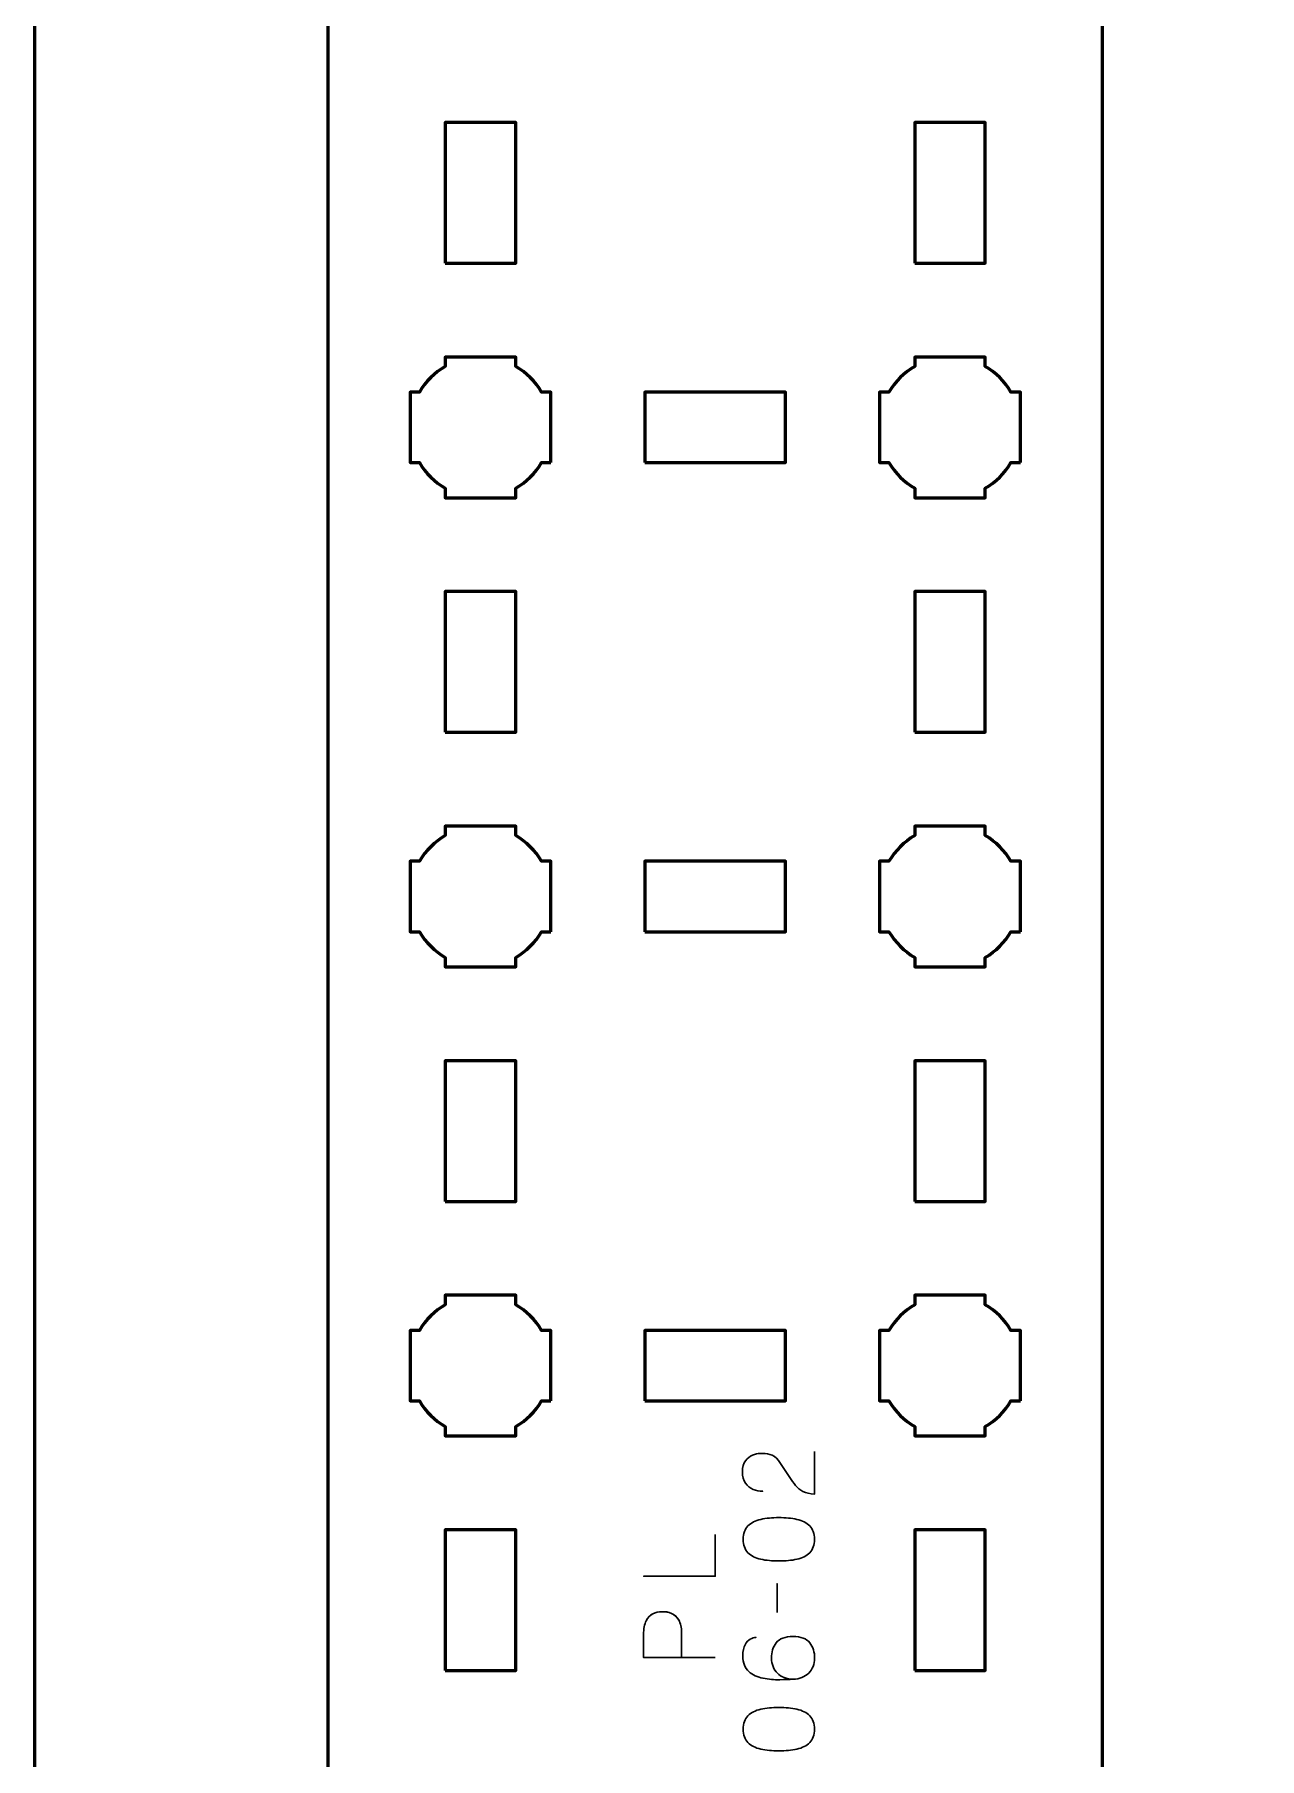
# Model space of a CAD drawing. Header units: centimetres. Extents: x -21 to 0, y -29.7 to 0.
# Drawn here: x -21 to -15.78, y -23.22 to -15.87 of the extents above; entities that cross this region are included whole.
import ezdxf

# ---------------------------------------------------------------- set-up
doc = ezdxf.new("R2010")
doc.units = ezdxf.units.CM
doc.header["$MEASUREMENT"] = 0
doc.layers.add('Layer 1', color=7, linetype='Continuous')

msp = doc.modelspace()

# ---------------------------------------------------------------- linework, layer by layer
at = {"layer": 'Layer 1', "color": 22, "lineweight": 53}
msp.add_open_spline([(-21.00003, -29.19995), (-21.00003, -29.19995), (-21.00003, -0.49992), (-21.00003, -0.49992), (-21.00003, -0.49992), (-21.00003, -0.22295), (-20.77694, 0.00004), (-20.49994, 0.00004), (-20.49994, 0.00004), (-20.49994, 0.00004), (-0.50008, 0.00004), (-0.50008, 0.00004), (-0.50008, 0.00004), (-0.22294, 0.00004), (0.00002, -0.22295), (0.00002, -0.49992), (0.00002, -0.49992), (0.00002, -0.49992), (0.00002, -29.19995), (0.00002, -29.19995), (0.00002, -29.19995), (0.00002, -29.47695), (-0.22294, -29.70004), (-0.50008, -29.70004), (-0.50008, -29.70004), (-0.50008, -29.70004), (-20.49994, -29.70004), (-20.49994, -29.70004), (-20.49994, -29.70004), (-20.77694, -29.70004), (-21.00003, -29.47695), (-21.00003, -29.19995)], degree=3, knots=[0, 0, 0, 0, 0.125, 0.125, 0.125, 0.125, 0.25, 0.25, 0.25, 0.25, 0.375, 0.375, 0.375, 0.375, 0.5, 0.5, 0.5, 0.5, 0.625, 0.625, 0.625, 0.625, 0.75, 0.75, 0.75, 0.75, 0.875, 0.875, 0.875, 0.875, 1, 1, 1, 1], dxfattribs=at)
at = {"layer": 'Layer 1', "color": 114, "lineweight": 53}
msp.add_open_spline([(-19.75004, -23.69984), (-19.75004, -23.69984), (-19.75004, -13.39989), (-19.75004, -13.39989), (-19.75004, -13.39989), (-19.75004, -13.12289), (-19.52694, -12.89993), (-19.24994, -12.89993), (-19.24994, -12.89993), (-19.24994, -12.89993), (-16.95002, -12.89993), (-16.95002, -12.89993), (-16.95002, -12.89993), (-16.67301, -12.89993), (-16.45006, -13.12289), (-16.45006, -13.39989), (-16.45006, -13.39989), (-16.45006, -13.39989), (-16.45006, -23.69984), (-16.45006, -23.69984), (-16.45006, -23.69984), (-16.45006, -23.97684), (-16.67301, -24.19994), (-16.95002, -24.19994), (-16.95002, -24.19994), (-16.95002, -24.19994), (-19.24994, -24.19994), (-19.24994, -24.19994), (-19.24994, -24.19994), (-19.52694, -24.19994), (-19.75004, -23.97684), (-19.75004, -23.69984)], degree=3, knots=[0, 0, 0, 0, 0.125, 0.125, 0.125, 0.125, 0.25, 0.25, 0.25, 0.25, 0.375, 0.375, 0.375, 0.375, 0.5, 0.5, 0.5, 0.5, 0.625, 0.625, 0.625, 0.625, 0.75, 0.75, 0.75, 0.75, 0.875, 0.875, 0.875, 0.875, 1, 1, 1, 1], dxfattribs=at)
at = {"layer": 'Layer 1', "lineweight": 53}
for points, knots in [([(-19.24994, -16.8499), (-19.24994, -16.8499), (-19.24994, -16.2499), (-19.24994, -16.2499), (-19.24994, -16.2499), (-19.24994, -16.2499), (-18.94994, -16.2499), (-18.94994, -16.2499), (-18.94994, -16.2499), (-18.94994, -16.2499), (-18.94994, -16.8499), (-18.94994, -16.8499), (-18.94994, -16.8499), (-18.94994, -16.8499), (-19.24994, -16.8499), (-19.24994, -16.8499)], [0, 0, 0, 0, 0.25, 0.25, 0.25, 0.25, 0.5, 0.5, 0.5, 0.5, 0.75, 0.75, 0.75, 0.75, 1, 1, 1, 1]), ([(-17.25002, -16.8499), (-17.25002, -16.8499), (-17.25002, -16.2499), (-17.25002, -16.2499), (-17.25002, -16.2499), (-17.25002, -16.2499), (-16.95002, -16.2499), (-16.95002, -16.2499), (-16.95002, -16.2499), (-16.95002, -16.2499), (-16.95002, -16.8499), (-16.95002, -16.8499), (-16.95002, -16.8499), (-16.95002, -16.8499), (-17.25002, -16.8499), (-17.25002, -16.8499)], [0, 0, 0, 0, 0.25, 0.25, 0.25, 0.25, 0.5, 0.5, 0.5, 0.5, 0.75, 0.75, 0.75, 0.75, 1, 1, 1, 1]), ([(-18.80001, -17.69989), (-18.80001, -17.69989), (-18.84012, -17.69989), (-18.84012, -17.69989), (-18.84012, -17.69989), (-18.86644, -17.7455), (-18.90446, -17.78339), (-18.94994, -17.80971), (-18.94994, -17.80971), (-18.94994, -17.80971), (-18.94994, -17.84996), (-18.94994, -17.84996), (-18.94994, -17.84996), (-18.94994, -17.84996), (-19.10001, -17.84996), (-19.10001, -17.84996), (-19.10001, -17.84996), (-19.10001, -17.84996), (-19.24994, -17.84996), (-19.24994, -17.84996), (-19.24994, -17.84996), (-19.24994, -17.84996), (-19.24994, -17.80971), (-19.24994, -17.80971), (-19.24994, -17.80971), (-19.29555, -17.78339), (-19.33348, -17.7455), (-19.3598, -17.69989), (-19.3598, -17.69989), (-19.3598, -17.69989), (-19.40001, -17.69989), (-19.40001, -17.69989), (-19.40001, -17.69989), (-19.40001, -17.69989), (-19.40001, -17.54996), (-19.40001, -17.54996), (-19.40001, -17.54996), (-19.40001, -17.54996), (-19.40001, -17.39988), (-19.40001, -17.39988), (-19.40001, -17.39988), (-19.40001, -17.39988), (-19.3598, -17.39988), (-19.3598, -17.39988), (-19.3598, -17.39988), (-19.33348, -17.35441), (-19.29555, -17.31638), (-19.24994, -17.29006), (-19.24994, -17.29006), (-19.24994, -17.29006), (-19.24994, -17.24995), (-19.24994, -17.24995), (-19.24994, -17.24995), (-19.24994, -17.24995), (-19.10001, -17.24995), (-19.10001, -17.24995), (-19.10001, -17.24995), (-19.10001, -17.24995), (-18.94994, -17.24995), (-18.94994, -17.24995), (-18.94994, -17.24995), (-18.94994, -17.24995), (-18.94994, -17.29006), (-18.94994, -17.29006), (-18.94994, -17.29006), (-18.90446, -17.31638), (-18.86644, -17.35441), (-18.84012, -17.39988), (-18.84012, -17.39988), (-18.84012, -17.39988), (-18.80001, -17.39988), (-18.80001, -17.39988), (-18.80001, -17.39988), (-18.80001, -17.39988), (-18.80001, -17.54996), (-18.80001, -17.54996), (-18.80001, -17.54996), (-18.80001, -17.54996), (-18.80001, -17.69989), (-18.80001, -17.69989)], [0, 0, 0, 0, 0.05, 0.05, 0.05, 0.05, 0.1, 0.1, 0.1, 0.1, 0.15, 0.15, 0.15, 0.15, 0.2, 0.2, 0.2, 0.2, 0.25, 0.25, 0.25, 0.25, 0.3, 0.3, 0.3, 0.3, 0.35, 0.35, 0.35, 0.35, 0.4, 0.4, 0.4, 0.4, 0.45, 0.45, 0.45, 0.45, 0.5, 0.5, 0.5, 0.5, 0.55, 0.55, 0.55, 0.55, 0.6, 0.6, 0.6, 0.6, 0.65, 0.65, 0.65, 0.65, 0.7, 0.7, 0.7, 0.7, 0.75, 0.75, 0.75, 0.75, 0.8, 0.8, 0.8, 0.8, 0.85, 0.85, 0.85, 0.85, 0.9, 0.9, 0.9, 0.9, 0.95, 0.95, 0.95, 0.95, 1, 1, 1, 1]), ([(-16.79994, -17.69989), (-16.79994, -17.69989), (-16.8402, -17.69989), (-16.8402, -17.69989), (-16.8402, -17.69989), (-16.86651, -17.7455), (-16.90454, -17.78339), (-16.95002, -17.80971), (-16.95002, -17.80971), (-16.95002, -17.80971), (-16.95002, -17.84996), (-16.95002, -17.84996), (-16.95002, -17.84996), (-16.95002, -17.84996), (-17.09995, -17.84996), (-17.09995, -17.84996), (-17.09995, -17.84996), (-17.09995, -17.84996), (-17.25002, -17.84996), (-17.25002, -17.84996), (-17.25002, -17.84996), (-17.25002, -17.84996), (-17.25002, -17.80971), (-17.25002, -17.80971), (-17.25002, -17.80971), (-17.29549, -17.78339), (-17.33352, -17.7455), (-17.35984, -17.69989), (-17.35984, -17.69989), (-17.35984, -17.69989), (-17.39995, -17.69989), (-17.39995, -17.69989), (-17.39995, -17.69989), (-17.39995, -17.69989), (-17.39995, -17.54996), (-17.39995, -17.54996), (-17.39995, -17.54996), (-17.39995, -17.54996), (-17.39995, -17.39988), (-17.39995, -17.39988), (-17.39995, -17.39988), (-17.39995, -17.39988), (-17.35984, -17.39988), (-17.35984, -17.39988), (-17.35984, -17.39988), (-17.33352, -17.35441), (-17.29549, -17.31638), (-17.25002, -17.29006), (-17.25002, -17.29006), (-17.25002, -17.29006), (-17.25002, -17.24995), (-17.25002, -17.24995), (-17.25002, -17.24995), (-17.25002, -17.24995), (-17.09995, -17.24995), (-17.09995, -17.24995), (-17.09995, -17.24995), (-17.09995, -17.24995), (-16.95002, -17.24995), (-16.95002, -17.24995), (-16.95002, -17.24995), (-16.95002, -17.24995), (-16.95002, -17.29006), (-16.95002, -17.29006), (-16.95002, -17.29006), (-16.90454, -17.31638), (-16.86651, -17.35441), (-16.8402, -17.39988), (-16.8402, -17.39988), (-16.8402, -17.39988), (-16.79994, -17.39988), (-16.79994, -17.39988), (-16.79994, -17.39988), (-16.79994, -17.39988), (-16.79994, -17.54996), (-16.79994, -17.54996), (-16.79994, -17.54996), (-16.79994, -17.54996), (-16.79994, -17.69989), (-16.79994, -17.69989)], [0, 0, 0, 0, 0.05, 0.05, 0.05, 0.05, 0.1, 0.1, 0.1, 0.1, 0.15, 0.15, 0.15, 0.15, 0.2, 0.2, 0.2, 0.2, 0.25, 0.25, 0.25, 0.25, 0.3, 0.3, 0.3, 0.3, 0.35, 0.35, 0.35, 0.35, 0.4, 0.4, 0.4, 0.4, 0.45, 0.45, 0.45, 0.45, 0.5, 0.5, 0.5, 0.5, 0.55, 0.55, 0.55, 0.55, 0.6, 0.6, 0.6, 0.6, 0.65, 0.65, 0.65, 0.65, 0.7, 0.7, 0.7, 0.7, 0.75, 0.75, 0.75, 0.75, 0.8, 0.8, 0.8, 0.8, 0.85, 0.85, 0.85, 0.85, 0.9, 0.9, 0.9, 0.9, 0.95, 0.95, 0.95, 0.95, 1, 1, 1, 1]), ([(-18.39999, -17.69989), (-18.39999, -17.69989), (-18.39999, -17.39988), (-18.39999, -17.39988), (-18.39999, -17.39988), (-18.39999, -17.39988), (-17.8, -17.39988), (-17.8, -17.39988), (-17.8, -17.39988), (-17.8, -17.39988), (-17.8, -17.69989), (-17.8, -17.69989), (-17.8, -17.69989), (-17.8, -17.69989), (-18.39999, -17.69989), (-18.39999, -17.69989)], [0, 0, 0, 0, 0.25, 0.25, 0.25, 0.25, 0.5, 0.5, 0.5, 0.5, 0.75, 0.75, 0.75, 0.75, 1, 1, 1, 1]), ([(-19.24994, -18.84987), (-19.24994, -18.84987), (-19.24994, -18.24987), (-19.24994, -18.24987), (-19.24994, -18.24987), (-19.24994, -18.24987), (-18.94994, -18.24987), (-18.94994, -18.24987), (-18.94994, -18.24987), (-18.94994, -18.24987), (-18.94994, -18.84987), (-18.94994, -18.84987), (-18.94994, -18.84987), (-18.94994, -18.84987), (-19.24994, -18.84987), (-19.24994, -18.84987)], [0, 0, 0, 0, 0.25, 0.25, 0.25, 0.25, 0.5, 0.5, 0.5, 0.5, 0.75, 0.75, 0.75, 0.75, 1, 1, 1, 1]), ([(-17.25002, -18.84987), (-17.25002, -18.84987), (-17.25002, -18.24987), (-17.25002, -18.24987), (-17.25002, -18.24987), (-17.25002, -18.24987), (-16.95002, -18.24987), (-16.95002, -18.24987), (-16.95002, -18.24987), (-16.95002, -18.24987), (-16.95002, -18.84987), (-16.95002, -18.84987), (-16.95002, -18.84987), (-16.95002, -18.84987), (-17.25002, -18.84987), (-17.25002, -18.84987)], [0, 0, 0, 0, 0.25, 0.25, 0.25, 0.25, 0.5, 0.5, 0.5, 0.5, 0.75, 0.75, 0.75, 0.75, 1, 1, 1, 1]), ([(-18.80001, -19.69999), (-18.80001, -19.69999), (-18.84012, -19.69999), (-18.84012, -19.69999), (-18.84012, -19.69999), (-18.86644, -19.74546), (-18.90446, -19.78335), (-18.94994, -19.80981), (-18.94994, -19.80981), (-18.94994, -19.80981), (-18.94994, -19.84992), (-18.94994, -19.84992), (-18.94994, -19.84992), (-18.94994, -19.84992), (-19.10001, -19.84992), (-19.10001, -19.84992), (-19.10001, -19.84992), (-19.10001, -19.84992), (-19.24994, -19.84992), (-19.24994, -19.84992), (-19.24994, -19.84992), (-19.24994, -19.84992), (-19.24994, -19.80981), (-19.24994, -19.80981), (-19.24994, -19.80981), (-19.29555, -19.78335), (-19.33348, -19.74546), (-19.3598, -19.69999), (-19.3598, -19.69999), (-19.3598, -19.69999), (-19.40001, -19.69999), (-19.40001, -19.69999), (-19.40001, -19.69999), (-19.40001, -19.69999), (-19.40001, -19.54991), (-19.40001, -19.54991), (-19.40001, -19.54991), (-19.40001, -19.54991), (-19.40001, -19.39998), (-19.40001, -19.39998), (-19.40001, -19.39998), (-19.40001, -19.39998), (-19.3598, -19.39998), (-19.3598, -19.39998), (-19.3598, -19.39998), (-19.33348, -19.35437), (-19.29555, -19.31645), (-19.24994, -19.29013), (-19.24994, -19.29013), (-19.24994, -19.29013), (-19.24994, -19.24992), (-19.24994, -19.24992), (-19.24994, -19.24992), (-19.24994, -19.24992), (-19.10001, -19.24992), (-19.10001, -19.24992), (-19.10001, -19.24992), (-19.10001, -19.24992), (-18.94994, -19.24992), (-18.94994, -19.24992), (-18.94994, -19.24992), (-18.94994, -19.24992), (-18.94994, -19.29013), (-18.94994, -19.29013), (-18.94994, -19.29013), (-18.90446, -19.31645), (-18.86644, -19.35437), (-18.84012, -19.39998), (-18.84012, -19.39998), (-18.84012, -19.39998), (-18.80001, -19.39998), (-18.80001, -19.39998), (-18.80001, -19.39998), (-18.80001, -19.39998), (-18.80001, -19.54991), (-18.80001, -19.54991), (-18.80001, -19.54991), (-18.80001, -19.54991), (-18.80001, -19.69999), (-18.80001, -19.69999)], [0, 0, 0, 0, 0.05, 0.05, 0.05, 0.05, 0.1, 0.1, 0.1, 0.1, 0.15, 0.15, 0.15, 0.15, 0.2, 0.2, 0.2, 0.2, 0.25, 0.25, 0.25, 0.25, 0.3, 0.3, 0.3, 0.3, 0.35, 0.35, 0.35, 0.35, 0.4, 0.4, 0.4, 0.4, 0.45, 0.45, 0.45, 0.45, 0.5, 0.5, 0.5, 0.5, 0.55, 0.55, 0.55, 0.55, 0.6, 0.6, 0.6, 0.6, 0.65, 0.65, 0.65, 0.65, 0.7, 0.7, 0.7, 0.7, 0.75, 0.75, 0.75, 0.75, 0.8, 0.8, 0.8, 0.8, 0.85, 0.85, 0.85, 0.85, 0.9, 0.9, 0.9, 0.9, 0.95, 0.95, 0.95, 0.95, 1, 1, 1, 1]), ([(-16.79994, -19.69999), (-16.79994, -19.69999), (-16.8402, -19.69999), (-16.8402, -19.69999), (-16.8402, -19.69999), (-16.86651, -19.74546), (-16.90454, -19.78335), (-16.95002, -19.80981), (-16.95002, -19.80981), (-16.95002, -19.80981), (-16.95002, -19.84992), (-16.95002, -19.84992), (-16.95002, -19.84992), (-16.95002, -19.84992), (-17.09995, -19.84992), (-17.09995, -19.84992), (-17.09995, -19.84992), (-17.09995, -19.84992), (-17.25002, -19.84992), (-17.25002, -19.84992), (-17.25002, -19.84992), (-17.25002, -19.84992), (-17.25002, -19.80981), (-17.25002, -19.80981), (-17.25002, -19.80981), (-17.29549, -19.78335), (-17.33352, -19.74546), (-17.35984, -19.69999), (-17.35984, -19.69999), (-17.35984, -19.69999), (-17.39995, -19.69999), (-17.39995, -19.69999), (-17.39995, -19.69999), (-17.39995, -19.69999), (-17.39995, -19.54991), (-17.39995, -19.54991), (-17.39995, -19.54991), (-17.39995, -19.54991), (-17.39995, -19.39998), (-17.39995, -19.39998), (-17.39995, -19.39998), (-17.39995, -19.39998), (-17.35984, -19.39998), (-17.35984, -19.39998), (-17.35984, -19.39998), (-17.33352, -19.35437), (-17.29549, -19.31645), (-17.25002, -19.29013), (-17.25002, -19.29013), (-17.25002, -19.29013), (-17.25002, -19.24992), (-17.25002, -19.24992), (-17.25002, -19.24992), (-17.25002, -19.24992), (-17.09995, -19.24992), (-17.09995, -19.24992), (-17.09995, -19.24992), (-17.09995, -19.24992), (-16.95002, -19.24992), (-16.95002, -19.24992), (-16.95002, -19.24992), (-16.95002, -19.24992), (-16.95002, -19.29013), (-16.95002, -19.29013), (-16.95002, -19.29013), (-16.90454, -19.31645), (-16.86651, -19.35437), (-16.8402, -19.39998), (-16.8402, -19.39998), (-16.8402, -19.39998), (-16.79994, -19.39998), (-16.79994, -19.39998), (-16.79994, -19.39998), (-16.79994, -19.39998), (-16.79994, -19.54991), (-16.79994, -19.54991), (-16.79994, -19.54991), (-16.79994, -19.54991), (-16.79994, -19.69999), (-16.79994, -19.69999)], [0, 0, 0, 0, 0.05, 0.05, 0.05, 0.05, 0.1, 0.1, 0.1, 0.1, 0.15, 0.15, 0.15, 0.15, 0.2, 0.2, 0.2, 0.2, 0.25, 0.25, 0.25, 0.25, 0.3, 0.3, 0.3, 0.3, 0.35, 0.35, 0.35, 0.35, 0.4, 0.4, 0.4, 0.4, 0.45, 0.45, 0.45, 0.45, 0.5, 0.5, 0.5, 0.5, 0.55, 0.55, 0.55, 0.55, 0.6, 0.6, 0.6, 0.6, 0.65, 0.65, 0.65, 0.65, 0.7, 0.7, 0.7, 0.7, 0.75, 0.75, 0.75, 0.75, 0.8, 0.8, 0.8, 0.8, 0.85, 0.85, 0.85, 0.85, 0.9, 0.9, 0.9, 0.9, 0.95, 0.95, 0.95, 0.95, 1, 1, 1, 1]), ([(-18.39999, -19.69999), (-18.39999, -19.69999), (-18.39999, -19.39998), (-18.39999, -19.39998), (-18.39999, -19.39998), (-18.39999, -19.39998), (-17.8, -19.39998), (-17.8, -19.39998), (-17.8, -19.39998), (-17.8, -19.39998), (-17.8, -19.69999), (-17.8, -19.69999), (-17.8, -19.69999), (-17.8, -19.69999), (-18.39999, -19.69999), (-18.39999, -19.69999)], [0, 0, 0, 0, 0.25, 0.25, 0.25, 0.25, 0.5, 0.5, 0.5, 0.5, 0.75, 0.75, 0.75, 0.75, 1, 1, 1, 1]), ([(-19.24994, -20.84994), (-19.24994, -20.84994), (-19.24994, -20.24993), (-19.24994, -20.24993), (-19.24994, -20.24993), (-19.24994, -20.24993), (-18.94994, -20.24993), (-18.94994, -20.24993), (-18.94994, -20.24993), (-18.94994, -20.24993), (-18.94994, -20.84994), (-18.94994, -20.84994), (-18.94994, -20.84994), (-18.94994, -20.84994), (-19.24994, -20.84994), (-19.24994, -20.84994)], [0, 0, 0, 0, 0.25, 0.25, 0.25, 0.25, 0.5, 0.5, 0.5, 0.5, 0.75, 0.75, 0.75, 0.75, 1, 1, 1, 1]), ([(-17.25002, -20.84994), (-17.25002, -20.84994), (-17.25002, -20.24993), (-17.25002, -20.24993), (-17.25002, -20.24993), (-17.25002, -20.24993), (-16.95002, -20.24993), (-16.95002, -20.24993), (-16.95002, -20.24993), (-16.95002, -20.24993), (-16.95002, -20.84994), (-16.95002, -20.84994), (-16.95002, -20.84994), (-16.95002, -20.84994), (-17.25002, -20.84994), (-17.25002, -20.84994)], [0, 0, 0, 0, 0.25, 0.25, 0.25, 0.25, 0.5, 0.5, 0.5, 0.5, 0.75, 0.75, 0.75, 0.75, 1, 1, 1, 1]), ([(-18.80001, -21.69992), (-18.80001, -21.69992), (-18.84012, -21.69992), (-18.84012, -21.69992), (-18.84012, -21.69992), (-18.86644, -21.74539), (-18.90446, -21.78342), (-18.94994, -21.80974), (-18.94994, -21.80974), (-18.94994, -21.80974), (-18.94994, -21.84985), (-18.94994, -21.84985), (-18.94994, -21.84985), (-18.94994, -21.84985), (-19.10001, -21.84985), (-19.10001, -21.84985), (-19.10001, -21.84985), (-19.10001, -21.84985), (-19.24994, -21.84985), (-19.24994, -21.84985), (-19.24994, -21.84985), (-19.24994, -21.84985), (-19.24994, -21.80974), (-19.24994, -21.80974), (-19.24994, -21.80974), (-19.29555, -21.78342), (-19.33348, -21.74539), (-19.3598, -21.69992), (-19.3598, -21.69992), (-19.3598, -21.69992), (-19.40001, -21.69992), (-19.40001, -21.69992), (-19.40001, -21.69992), (-19.40001, -21.69992), (-19.40001, -21.54985), (-19.40001, -21.54985), (-19.40001, -21.54985), (-19.40001, -21.54985), (-19.40001, -21.39992), (-19.40001, -21.39992), (-19.40001, -21.39992), (-19.40001, -21.39992), (-19.3598, -21.39992), (-19.3598, -21.39992), (-19.3598, -21.39992), (-19.33348, -21.35444), (-19.29555, -21.31641), (-19.24994, -21.2901), (-19.24994, -21.2901), (-19.24994, -21.2901), (-19.24994, -21.24984), (-19.24994, -21.24984), (-19.24994, -21.24984), (-19.24994, -21.24984), (-19.10001, -21.24984), (-19.10001, -21.24984), (-19.10001, -21.24984), (-19.10001, -21.24984), (-18.94994, -21.24984), (-18.94994, -21.24984), (-18.94994, -21.24984), (-18.94994, -21.24984), (-18.94994, -21.2901), (-18.94994, -21.2901), (-18.94994, -21.2901), (-18.90446, -21.31641), (-18.86644, -21.35444), (-18.84012, -21.39992), (-18.84012, -21.39992), (-18.84012, -21.39992), (-18.80001, -21.39992), (-18.80001, -21.39992), (-18.80001, -21.39992), (-18.80001, -21.39992), (-18.80001, -21.54985), (-18.80001, -21.54985), (-18.80001, -21.54985), (-18.80001, -21.54985), (-18.80001, -21.69992), (-18.80001, -21.69992)], [0, 0, 0, 0, 0.05, 0.05, 0.05, 0.05, 0.1, 0.1, 0.1, 0.1, 0.15, 0.15, 0.15, 0.15, 0.2, 0.2, 0.2, 0.2, 0.25, 0.25, 0.25, 0.25, 0.3, 0.3, 0.3, 0.3, 0.35, 0.35, 0.35, 0.35, 0.4, 0.4, 0.4, 0.4, 0.45, 0.45, 0.45, 0.45, 0.5, 0.5, 0.5, 0.5, 0.55, 0.55, 0.55, 0.55, 0.6, 0.6, 0.6, 0.6, 0.65, 0.65, 0.65, 0.65, 0.7, 0.7, 0.7, 0.7, 0.75, 0.75, 0.75, 0.75, 0.8, 0.8, 0.8, 0.8, 0.85, 0.85, 0.85, 0.85, 0.9, 0.9, 0.9, 0.9, 0.95, 0.95, 0.95, 0.95, 1, 1, 1, 1]), ([(-16.79994, -21.69992), (-16.79994, -21.69992), (-16.8402, -21.69992), (-16.8402, -21.69992), (-16.8402, -21.69992), (-16.86651, -21.74539), (-16.90454, -21.78342), (-16.95002, -21.80974), (-16.95002, -21.80974), (-16.95002, -21.80974), (-16.95002, -21.84985), (-16.95002, -21.84985), (-16.95002, -21.84985), (-16.95002, -21.84985), (-17.09995, -21.84985), (-17.09995, -21.84985), (-17.09995, -21.84985), (-17.09995, -21.84985), (-17.25002, -21.84985), (-17.25002, -21.84985), (-17.25002, -21.84985), (-17.25002, -21.84985), (-17.25002, -21.80974), (-17.25002, -21.80974), (-17.25002, -21.80974), (-17.29549, -21.78342), (-17.33352, -21.74539), (-17.35984, -21.69992), (-17.35984, -21.69992), (-17.35984, -21.69992), (-17.39995, -21.69992), (-17.39995, -21.69992), (-17.39995, -21.69992), (-17.39995, -21.69992), (-17.39995, -21.54985), (-17.39995, -21.54985), (-17.39995, -21.54985), (-17.39995, -21.54985), (-17.39995, -21.39992), (-17.39995, -21.39992), (-17.39995, -21.39992), (-17.39995, -21.39992), (-17.35984, -21.39992), (-17.35984, -21.39992), (-17.35984, -21.39992), (-17.33352, -21.35444), (-17.29549, -21.31641), (-17.25002, -21.2901), (-17.25002, -21.2901), (-17.25002, -21.2901), (-17.25002, -21.24984), (-17.25002, -21.24984), (-17.25002, -21.24984), (-17.25002, -21.24984), (-17.09995, -21.24984), (-17.09995, -21.24984), (-17.09995, -21.24984), (-17.09995, -21.24984), (-16.95002, -21.24984), (-16.95002, -21.24984), (-16.95002, -21.24984), (-16.95002, -21.24984), (-16.95002, -21.2901), (-16.95002, -21.2901), (-16.95002, -21.2901), (-16.90454, -21.31641), (-16.86651, -21.35444), (-16.8402, -21.39992), (-16.8402, -21.39992), (-16.8402, -21.39992), (-16.79994, -21.39992), (-16.79994, -21.39992), (-16.79994, -21.39992), (-16.79994, -21.39992), (-16.79994, -21.54985), (-16.79994, -21.54985), (-16.79994, -21.54985), (-16.79994, -21.54985), (-16.79994, -21.69992), (-16.79994, -21.69992)], [0, 0, 0, 0, 0.05, 0.05, 0.05, 0.05, 0.1, 0.1, 0.1, 0.1, 0.15, 0.15, 0.15, 0.15, 0.2, 0.2, 0.2, 0.2, 0.25, 0.25, 0.25, 0.25, 0.3, 0.3, 0.3, 0.3, 0.35, 0.35, 0.35, 0.35, 0.4, 0.4, 0.4, 0.4, 0.45, 0.45, 0.45, 0.45, 0.5, 0.5, 0.5, 0.5, 0.55, 0.55, 0.55, 0.55, 0.6, 0.6, 0.6, 0.6, 0.65, 0.65, 0.65, 0.65, 0.7, 0.7, 0.7, 0.7, 0.75, 0.75, 0.75, 0.75, 0.8, 0.8, 0.8, 0.8, 0.85, 0.85, 0.85, 0.85, 0.9, 0.9, 0.9, 0.9, 0.95, 0.95, 0.95, 0.95, 1, 1, 1, 1]), ([(-18.39999, -21.69992), (-18.39999, -21.69992), (-18.39999, -21.39992), (-18.39999, -21.39992), (-18.39999, -21.39992), (-18.39999, -21.39992), (-17.8, -21.39992), (-17.8, -21.39992), (-17.8, -21.39992), (-17.8, -21.39992), (-17.8, -21.69992), (-17.8, -21.69992), (-17.8, -21.69992), (-17.8, -21.69992), (-18.39999, -21.69992), (-18.39999, -21.69992)], [0, 0, 0, 0, 0.25, 0.25, 0.25, 0.25, 0.5, 0.5, 0.5, 0.5, 0.75, 0.75, 0.75, 0.75, 1, 1, 1, 1]), ([(-19.24994, -22.84989), (-19.24994, -22.84989), (-19.24994, -22.2499), (-19.24994, -22.2499), (-19.24994, -22.2499), (-19.24994, -22.2499), (-18.94994, -22.2499), (-18.94994, -22.2499), (-18.94994, -22.2499), (-18.94994, -22.2499), (-18.94994, -22.84989), (-18.94994, -22.84989), (-18.94994, -22.84989), (-18.94994, -22.84989), (-19.24994, -22.84989), (-19.24994, -22.84989)], [0, 0, 0, 0, 0.25, 0.25, 0.25, 0.25, 0.5, 0.5, 0.5, 0.5, 0.75, 0.75, 0.75, 0.75, 1, 1, 1, 1]), ([(-17.25002, -22.84989), (-17.25002, -22.84989), (-17.25002, -22.2499), (-17.25002, -22.2499), (-17.25002, -22.2499), (-17.25002, -22.2499), (-16.95002, -22.2499), (-16.95002, -22.2499), (-16.95002, -22.2499), (-16.95002, -22.2499), (-16.95002, -22.84989), (-16.95002, -22.84989), (-16.95002, -22.84989), (-16.95002, -22.84989), (-17.25002, -22.84989), (-17.25002, -22.84989)], [0, 0, 0, 0, 0.25, 0.25, 0.25, 0.25, 0.5, 0.5, 0.5, 0.5, 0.75, 0.75, 0.75, 0.75, 1, 1, 1, 1])]:
    msp.add_open_spline(points, degree=3, knots=knots, dxfattribs=at)
at = {"layer": 'Layer 1', "color": 40, "lineweight": 30}
for points, knots in [([(-17.67667, -21.91571), (-17.67667, -21.91571), (-17.67667, -22.09736), (-17.67667, -22.09736), (-17.67667, -22.09736), (-17.69692, -22.09679), (-17.71332, -22.09305), (-17.72613, -22.08632), (-17.72613, -22.08632), (-17.73879, -22.07972), (-17.74941, -22.07115), (-17.75795, -22.06067), (-17.75795, -22.06067), (-17.76624, -22.05037), (-17.77435, -22.03904), (-17.78208, -22.02666), (-17.78208, -22.02666), (-17.78208, -22.02666), (-17.8303, -21.95431), (-17.8303, -21.95431), (-17.8303, -21.95431), (-17.84078, -21.93998), (-17.85306, -21.93131), (-17.86681, -21.92827), (-17.86681, -21.92827), (-17.88061, -21.92538), (-17.89465, -21.92411), (-17.90915, -21.92467), (-17.90915, -21.92467), (-17.91892, -21.92453), (-17.92968, -21.9269), (-17.94139, -21.93155), (-17.94139, -21.93155), (-17.95282, -21.93639), (-17.96273, -21.94439), (-17.97127, -21.95568), (-17.97127, -21.95568), (-17.97956, -21.96711), (-17.98397, -21.9827), (-17.98436, -22.00253), (-17.98436, -22.00253), (-17.98397, -22.02264), (-17.97956, -22.0389), (-17.97113, -22.05104), (-17.97113, -22.05104), (-17.96259, -22.06331), (-17.95173, -22.07213), (-17.9386, -22.0775), (-17.9386, -22.0775), (-17.92527, -22.083), (-17.91148, -22.08565), (-17.89729, -22.0855), (-17.89729, -22.0855), (-17.91148, -22.08565), (-17.92527, -22.083), (-17.9386, -22.0775), (-17.9386, -22.0775), (-17.95173, -22.07213), (-17.96259, -22.06331), (-17.97113, -22.05104), (-17.97113, -22.05104), (-17.97956, -22.0389), (-17.98397, -22.02264), (-17.98436, -22.00253), (-17.98436, -22.00253), (-17.98397, -21.9827), (-17.97956, -21.96711), (-17.97127, -21.95568), (-17.97127, -21.95568), (-17.96273, -21.94439), (-17.95282, -21.93639), (-17.94139, -21.93155), (-17.94139, -21.93155), (-17.92968, -21.9269), (-17.91892, -21.92453), (-17.90915, -21.92467), (-17.90915, -21.92467), (-17.89465, -21.92411), (-17.88061, -21.92538), (-17.86681, -21.92827), (-17.86681, -21.92827), (-17.85306, -21.93131), (-17.84078, -21.93998), (-17.8303, -21.95431), (-17.8303, -21.95431), (-17.8303, -21.95431), (-17.78208, -22.02666), (-17.78208, -22.02666), (-17.78208, -22.02666), (-17.77435, -22.03904), (-17.76624, -22.05037), (-17.75795, -22.06067), (-17.75795, -22.06067), (-17.74941, -22.07115), (-17.73879, -22.07972), (-17.72613, -22.08632), (-17.72613, -22.08632), (-17.71332, -22.09305), (-17.69692, -22.09679), (-17.67667, -22.09736), (-17.67667, -22.09736), (-17.67667, -22.09736), (-17.67667, -21.91571), (-17.67667, -21.91571)], [0, 0, 0, 0, 0.0384615, 0.0384615, 0.0384615, 0.0384615, 0.0769231, 0.0769231, 0.0769231, 0.0769231, 0.1153846, 0.1153846, 0.1153846, 0.1153846, 0.1538462, 0.1538462, 0.1538462, 0.1538462, 0.1923077, 0.1923077, 0.1923077, 0.1923077, 0.2307692, 0.2307692, 0.2307692, 0.2307692, 0.2692308, 0.2692308, 0.2692308, 0.2692308, 0.3076923, 0.3076923, 0.3076923, 0.3076923, 0.3461538, 0.3461538, 0.3461538, 0.3461538, 0.3846154, 0.3846154, 0.3846154, 0.3846154, 0.4230769, 0.4230769, 0.4230769, 0.4230769, 0.4615385, 0.4615385, 0.4615385, 0.4615385, 0.5, 0.5, 0.5, 0.5, 0.5384615, 0.5384615, 0.5384615, 0.5384615, 0.5769231, 0.5769231, 0.5769231, 0.5769231, 0.6153846, 0.6153846, 0.6153846, 0.6153846, 0.6538462, 0.6538462, 0.6538462, 0.6538462, 0.6923077, 0.6923077, 0.6923077, 0.6923077, 0.7307692, 0.7307692, 0.7307692, 0.7307692, 0.7692308, 0.7692308, 0.7692308, 0.7692308, 0.8076923, 0.8076923, 0.8076923, 0.8076923, 0.8461538, 0.8461538, 0.8461538, 0.8461538, 0.8846154, 0.8846154, 0.8846154, 0.8846154, 0.9230769, 0.9230769, 0.9230769, 0.9230769, 0.9615385, 0.9615385, 0.9615385, 0.9615385, 1, 1, 1, 1]), ([(-18.1, -22.26987), (-18.1, -22.26987), (-18.1, -22.44805), (-18.1, -22.44805), (-18.1, -22.44805), (-18.1, -22.44805), (-18.40521, -22.44805), (-18.40521, -22.44805), (-18.40521, -22.44805), (-18.40521, -22.44805), (-18.1, -22.44805), (-18.1, -22.44805), (-18.1, -22.44805), (-18.1, -22.44805), (-18.1, -22.26987), (-18.1, -22.26987)], [0, 0, 0, 0, 0.25, 0.25, 0.25, 0.25, 0.5, 0.5, 0.5, 0.5, 0.75, 0.75, 0.75, 0.75, 1, 1, 1, 1]), ([(-17.67667, -22.2904), (-17.67691, -22.26588), (-17.68383, -22.24686), (-17.69734, -22.23335), (-17.69734, -22.23335), (-17.71082, -22.21998), (-17.72902, -22.2106), (-17.75202, -22.20538), (-17.75202, -22.20538), (-17.77492, -22.2003), (-17.80053, -22.19779), (-17.82907, -22.19808), (-17.82907, -22.19808), (-17.85718, -22.19779), (-17.8828, -22.2003), (-17.90583, -22.20538), (-17.90583, -22.20538), (-17.92855, -22.2106), (-17.94675, -22.21998), (-17.96055, -22.23335), (-17.96055, -22.23335), (-17.97402, -22.24686), (-17.98108, -22.26588), (-17.98147, -22.2904), (-17.98147, -22.2904), (-17.98108, -22.31506), (-17.97402, -22.33407), (-17.96055, -22.34744), (-17.96055, -22.34744), (-17.94675, -22.36095), (-17.92855, -22.3702), (-17.90583, -22.37528), (-17.90583, -22.37528), (-17.8828, -22.38053), (-17.85718, -22.383), (-17.82907, -22.38258), (-17.82907, -22.38258), (-17.80053, -22.383), (-17.77492, -22.38053), (-17.75202, -22.37528), (-17.75202, -22.37528), (-17.72902, -22.3702), (-17.71082, -22.36095), (-17.69734, -22.34744), (-17.69734, -22.34744), (-17.68383, -22.33407), (-17.67691, -22.31506), (-17.67667, -22.2904)], [0, 0, 0, 0, 0.0833333, 0.0833333, 0.0833333, 0.0833333, 0.1666667, 0.1666667, 0.1666667, 0.1666667, 0.25, 0.25, 0.25, 0.25, 0.3333333, 0.3333333, 0.3333333, 0.3333333, 0.4166667, 0.4166667, 0.4166667, 0.4166667, 0.5, 0.5, 0.5, 0.5, 0.5833333, 0.5833333, 0.5833333, 0.5833333, 0.6666667, 0.6666667, 0.6666667, 0.6666667, 0.75, 0.75, 0.75, 0.75, 0.8333333, 0.8333333, 0.8333333, 0.8333333, 0.9166667, 0.9166667, 0.9166667, 0.9166667, 1, 1, 1, 1]), ([(-17.67667, -22.2904), (-17.67691, -22.26588), (-17.68383, -22.24686), (-17.69734, -22.23335), (-17.69734, -22.23335), (-17.71082, -22.21998), (-17.72902, -22.2106), (-17.75202, -22.20538), (-17.75202, -22.20538), (-17.77492, -22.2003), (-17.80053, -22.19779), (-17.82907, -22.19808), (-17.82907, -22.19808), (-17.85718, -22.19779), (-17.8828, -22.2003), (-17.90583, -22.20538), (-17.90583, -22.20538), (-17.92855, -22.2106), (-17.94675, -22.21998), (-17.96055, -22.23335), (-17.96055, -22.23335), (-17.97402, -22.24686), (-17.98108, -22.26588), (-17.98147, -22.2904), (-17.98147, -22.2904), (-17.98108, -22.31506), (-17.97402, -22.33407), (-17.96055, -22.34744), (-17.96055, -22.34744), (-17.94675, -22.36095), (-17.92855, -22.3702), (-17.90583, -22.37528), (-17.90583, -22.37528), (-17.8828, -22.38053), (-17.85718, -22.383), (-17.82907, -22.38258), (-17.82907, -22.38258), (-17.80053, -22.383), (-17.77492, -22.38053), (-17.75202, -22.37528), (-17.75202, -22.37528), (-17.72902, -22.3702), (-17.71082, -22.36095), (-17.69734, -22.34744), (-17.69734, -22.34744), (-17.68383, -22.33407), (-17.67691, -22.31506), (-17.67667, -22.2904)], [0, 0, 0, 0, 0.0833333, 0.0833333, 0.0833333, 0.0833333, 0.1666667, 0.1666667, 0.1666667, 0.1666667, 0.25, 0.25, 0.25, 0.25, 0.3333333, 0.3333333, 0.3333333, 0.3333333, 0.4166667, 0.4166667, 0.4166667, 0.4166667, 0.5, 0.5, 0.5, 0.5, 0.5833333, 0.5833333, 0.5833333, 0.5833333, 0.6666667, 0.6666667, 0.6666667, 0.6666667, 0.75, 0.75, 0.75, 0.75, 0.8333333, 0.8333333, 0.8333333, 0.8333333, 0.9166667, 0.9166667, 0.9166667, 0.9166667, 1, 1, 1, 1]), ([(-17.83623, -22.60253), (-17.83623, -22.60253), (-17.83623, -22.47935), (-17.83623, -22.47935), (-17.83623, -22.47935), (-17.83623, -22.47935), (-17.83623, -22.60253), (-17.83623, -22.60253)], [0, 0, 0, 0, 0.5, 0.5, 0.5, 0.5, 1, 1, 1, 1]), ([(-18.1, -22.79447), (-18.1, -22.79447), (-18.40521, -22.79447), (-18.40521, -22.79447), (-18.40521, -22.79447), (-18.40521, -22.79447), (-18.40521, -22.69718), (-18.40521, -22.69718), (-18.40521, -22.69718), (-18.40493, -22.67156), (-18.40123, -22.65156), (-18.39407, -22.63738), (-18.39407, -22.63738), (-18.38676, -22.62348), (-18.37724, -22.61367), (-18.36539, -22.60803), (-18.36539, -22.60803), (-18.35353, -22.60253), (-18.34073, -22.59949), (-18.32693, -22.59893), (-18.32693, -22.59893), (-18.31289, -22.59826), (-18.29952, -22.60058), (-18.28686, -22.60609), (-18.28686, -22.60609), (-18.27416, -22.61163), (-18.26368, -22.62112), (-18.25557, -22.63435), (-18.25557, -22.63435), (-18.24742, -22.64786), (-18.24329, -22.66606), (-18.24301, -22.6892), (-18.24301, -22.6892), (-18.24301, -22.6892), (-18.24301, -22.79447), (-18.24301, -22.79447), (-18.24301, -22.79447), (-18.24301, -22.79447), (-18.24301, -22.6892), (-18.24301, -22.6892), (-18.24301, -22.6892), (-18.24329, -22.66645), (-18.24742, -22.64842), (-18.25557, -22.63491), (-18.25557, -22.63491), (-18.26368, -22.62154), (-18.27416, -22.61202), (-18.28686, -22.60637), (-18.28686, -22.60637), (-18.29952, -22.60087), (-18.31289, -22.5984), (-18.32693, -22.59893), (-18.32693, -22.59893), (-18.34073, -22.59949), (-18.35353, -22.60253), (-18.36539, -22.60817), (-18.36539, -22.60817), (-18.37724, -22.61396), (-18.38676, -22.62387), (-18.39407, -22.6378), (-18.39407, -22.6378), (-18.40123, -22.65198), (-18.40493, -22.67185), (-18.40521, -22.69718), (-18.40521, -22.69718), (-18.40521, -22.69718), (-18.40521, -22.79447), (-18.40521, -22.79447), (-18.40521, -22.79447), (-18.40521, -22.79447), (-18.1, -22.79447), (-18.1, -22.79447)], [0, 0, 0, 0, 0.0555556, 0.0555556, 0.0555556, 0.0555556, 0.1111111, 0.1111111, 0.1111111, 0.1111111, 0.1666667, 0.1666667, 0.1666667, 0.1666667, 0.2222222, 0.2222222, 0.2222222, 0.2222222, 0.2777778, 0.2777778, 0.2777778, 0.2777778, 0.3333333, 0.3333333, 0.3333333, 0.3333333, 0.3888889, 0.3888889, 0.3888889, 0.3888889, 0.4444444, 0.4444444, 0.4444444, 0.4444444, 0.5, 0.5, 0.5, 0.5, 0.5555556, 0.5555556, 0.5555556, 0.5555556, 0.6111111, 0.6111111, 0.6111111, 0.6111111, 0.6666667, 0.6666667, 0.6666667, 0.6666667, 0.7222222, 0.7222222, 0.7222222, 0.7222222, 0.7777778, 0.7777778, 0.7777778, 0.7777778, 0.8333333, 0.8333333, 0.8333333, 0.8333333, 0.8888889, 0.8888889, 0.8888889, 0.8888889, 0.9444444, 0.9444444, 0.9444444, 0.9444444, 1, 1, 1, 1]), ([(-17.76857, -22.88693), (-17.79626, -22.88655), (-17.81845, -22.87797), (-17.83499, -22.86132), (-17.83499, -22.86132), (-17.85154, -22.84478), (-17.85994, -22.82343), (-17.86036, -22.79722), (-17.86036, -22.79722), (-17.86075, -22.77105), (-17.85401, -22.749), (-17.83997, -22.73136), (-17.83997, -22.73136), (-17.82589, -22.71386), (-17.80204, -22.70476), (-17.76857, -22.70409), (-17.76857, -22.70409), (-17.7348, -22.70476), (-17.71096, -22.71386), (-17.69692, -22.73136), (-17.69692, -22.73136), (-17.68298, -22.749), (-17.67624, -22.77105), (-17.67667, -22.79722), (-17.67667, -22.79722), (-17.67691, -22.82343), (-17.68535, -22.8445), (-17.70189, -22.86062), (-17.70189, -22.86062), (-17.7184, -22.87702), (-17.74059, -22.88584), (-17.76857, -22.88693), (-17.76857, -22.88693), (-17.78289, -22.88792), (-17.8018, -22.88845), (-17.82522, -22.88888), (-17.82522, -22.88888), (-17.84851, -22.88944), (-17.87221, -22.88736), (-17.89617, -22.88267), (-17.89617, -22.88267), (-17.92015, -22.87812), (-17.9404, -22.86863), (-17.95695, -22.85402), (-17.95695, -22.85402), (-17.97349, -22.83956), (-17.98203, -22.81765), (-17.9827, -22.78826), (-17.9827, -22.78826), (-17.98231, -22.7672), (-17.979, -22.75094), (-17.97279, -22.73965), (-17.97279, -22.73965), (-17.96647, -22.72833), (-17.95903, -22.72064), (-17.95046, -22.71623), (-17.95046, -22.71623), (-17.94178, -22.71192), (-17.93381, -22.70945), (-17.92636, -22.70878), (-17.92636, -22.70878), (-17.93381, -22.70945), (-17.94178, -22.71192), (-17.95046, -22.71623), (-17.95046, -22.71623), (-17.95903, -22.72064), (-17.96647, -22.72833), (-17.97279, -22.73965), (-17.97279, -22.73965), (-17.979, -22.75094), (-17.98231, -22.7672), (-17.9827, -22.78826), (-17.9827, -22.78826), (-17.98203, -22.81765), (-17.97349, -22.83956), (-17.95695, -22.85402), (-17.95695, -22.85402), (-17.9404, -22.86863), (-17.92015, -22.87812), (-17.89617, -22.88267), (-17.89617, -22.88267), (-17.87221, -22.88736), (-17.84851, -22.88944), (-17.82522, -22.88888), (-17.82522, -22.88888), (-17.8018, -22.88845), (-17.78289, -22.88792), (-17.76857, -22.88693), (-17.76857, -22.88693), (-17.74059, -22.88584), (-17.7184, -22.87702), (-17.70189, -22.86062), (-17.70189, -22.86062), (-17.68535, -22.8445), (-17.67691, -22.82343), (-17.67667, -22.79722), (-17.67667, -22.79722), (-17.67624, -22.77105), (-17.68298, -22.749), (-17.69692, -22.73136), (-17.69692, -22.73136), (-17.71096, -22.71386), (-17.7348, -22.70476), (-17.76857, -22.70409), (-17.76857, -22.70409), (-17.80204, -22.70476), (-17.82589, -22.71386), (-17.83997, -22.73136), (-17.83997, -22.73136), (-17.85401, -22.749), (-17.86075, -22.77105), (-17.86036, -22.79722), (-17.86036, -22.79722), (-17.85994, -22.82343), (-17.85154, -22.84478), (-17.83499, -22.86132), (-17.83499, -22.86132), (-17.81845, -22.87797), (-17.79626, -22.88655), (-17.76857, -22.88693)], [0, 0, 0, 0, 0.0333333, 0.0333333, 0.0333333, 0.0333333, 0.0666667, 0.0666667, 0.0666667, 0.0666667, 0.1, 0.1, 0.1, 0.1, 0.1333333, 0.1333333, 0.1333333, 0.1333333, 0.1666667, 0.1666667, 0.1666667, 0.1666667, 0.2, 0.2, 0.2, 0.2, 0.2333333, 0.2333333, 0.2333333, 0.2333333, 0.2666667, 0.2666667, 0.2666667, 0.2666667, 0.3, 0.3, 0.3, 0.3, 0.3333333, 0.3333333, 0.3333333, 0.3333333, 0.3666667, 0.3666667, 0.3666667, 0.3666667, 0.4, 0.4, 0.4, 0.4, 0.4333333, 0.4333333, 0.4333333, 0.4333333, 0.4666667, 0.4666667, 0.4666667, 0.4666667, 0.5, 0.5, 0.5, 0.5, 0.5333333, 0.5333333, 0.5333333, 0.5333333, 0.5666667, 0.5666667, 0.5666667, 0.5666667, 0.6, 0.6, 0.6, 0.6, 0.6333333, 0.6333333, 0.6333333, 0.6333333, 0.6666667, 0.6666667, 0.6666667, 0.6666667, 0.7, 0.7, 0.7, 0.7, 0.7333333, 0.7333333, 0.7333333, 0.7333333, 0.7666667, 0.7666667, 0.7666667, 0.7666667, 0.8, 0.8, 0.8, 0.8, 0.8333333, 0.8333333, 0.8333333, 0.8333333, 0.8666667, 0.8666667, 0.8666667, 0.8666667, 0.9, 0.9, 0.9, 0.9, 0.9333333, 0.9333333, 0.9333333, 0.9333333, 0.9666667, 0.9666667, 0.9666667, 0.9666667, 1, 1, 1, 1]), ([(-17.67667, -23.09987), (-17.67691, -23.07532), (-17.68383, -23.0563), (-17.69734, -23.04279), (-17.69734, -23.04279), (-17.71082, -23.02942), (-17.72902, -23.02007), (-17.75202, -23.01482), (-17.75202, -23.01482), (-17.77492, -23.00974), (-17.80053, -23.00727), (-17.82907, -23.00751), (-17.82907, -23.00751), (-17.85718, -23.00727), (-17.8828, -23.00974), (-17.90583, -23.01482), (-17.90583, -23.01482), (-17.92855, -23.02007), (-17.94675, -23.02942), (-17.96055, -23.04279), (-17.96055, -23.04279), (-17.97402, -23.0563), (-17.98108, -23.07532), (-17.98147, -23.09987), (-17.98147, -23.09987), (-17.98108, -23.12453), (-17.97402, -23.14355), (-17.96055, -23.15692), (-17.96055, -23.15692), (-17.94675, -23.17043), (-17.92855, -23.17963), (-17.90583, -23.18475), (-17.90583, -23.18475), (-17.8828, -23.18997), (-17.85718, -23.19248), (-17.82907, -23.19205), (-17.82907, -23.19205), (-17.80053, -23.19248), (-17.77492, -23.18997), (-17.75202, -23.18475), (-17.75202, -23.18475), (-17.72902, -23.17963), (-17.71082, -23.17043), (-17.69734, -23.15692), (-17.69734, -23.15692), (-17.68383, -23.14355), (-17.67691, -23.12453), (-17.67667, -23.09987)], [0, 0, 0, 0, 0.0833333, 0.0833333, 0.0833333, 0.0833333, 0.1666667, 0.1666667, 0.1666667, 0.1666667, 0.25, 0.25, 0.25, 0.25, 0.3333333, 0.3333333, 0.3333333, 0.3333333, 0.4166667, 0.4166667, 0.4166667, 0.4166667, 0.5, 0.5, 0.5, 0.5, 0.5833333, 0.5833333, 0.5833333, 0.5833333, 0.6666667, 0.6666667, 0.6666667, 0.6666667, 0.75, 0.75, 0.75, 0.75, 0.8333333, 0.8333333, 0.8333333, 0.8333333, 0.9166667, 0.9166667, 0.9166667, 0.9166667, 1, 1, 1, 1]), ([(-17.67667, -23.09987), (-17.67691, -23.07532), (-17.68383, -23.0563), (-17.69734, -23.04279), (-17.69734, -23.04279), (-17.71082, -23.02942), (-17.72902, -23.02007), (-17.75202, -23.01482), (-17.75202, -23.01482), (-17.77492, -23.00974), (-17.80053, -23.00727), (-17.82907, -23.00751), (-17.82907, -23.00751), (-17.85718, -23.00727), (-17.8828, -23.00974), (-17.90583, -23.01482), (-17.90583, -23.01482), (-17.92855, -23.02007), (-17.94675, -23.02942), (-17.96055, -23.04279), (-17.96055, -23.04279), (-17.97402, -23.0563), (-17.98108, -23.07532), (-17.98147, -23.09987), (-17.98147, -23.09987), (-17.98108, -23.12453), (-17.97402, -23.14355), (-17.96055, -23.15692), (-17.96055, -23.15692), (-17.94675, -23.17043), (-17.92855, -23.17963), (-17.90583, -23.18475), (-17.90583, -23.18475), (-17.8828, -23.18997), (-17.85718, -23.19248), (-17.82907, -23.19205), (-17.82907, -23.19205), (-17.80053, -23.19248), (-17.77492, -23.18997), (-17.75202, -23.18475), (-17.75202, -23.18475), (-17.72902, -23.17963), (-17.71082, -23.17043), (-17.69734, -23.15692), (-17.69734, -23.15692), (-17.68383, -23.14355), (-17.67691, -23.12453), (-17.67667, -23.09987)], [0, 0, 0, 0, 0.0833333, 0.0833333, 0.0833333, 0.0833333, 0.1666667, 0.1666667, 0.1666667, 0.1666667, 0.25, 0.25, 0.25, 0.25, 0.3333333, 0.3333333, 0.3333333, 0.3333333, 0.4166667, 0.4166667, 0.4166667, 0.4166667, 0.5, 0.5, 0.5, 0.5, 0.5833333, 0.5833333, 0.5833333, 0.5833333, 0.6666667, 0.6666667, 0.6666667, 0.6666667, 0.75, 0.75, 0.75, 0.75, 0.8333333, 0.8333333, 0.8333333, 0.8333333, 0.9166667, 0.9166667, 0.9166667, 0.9166667, 1, 1, 1, 1])]:
    msp.add_open_spline(points, degree=3, knots=knots, dxfattribs=at)

doc.saveas('drawing.dxf')
